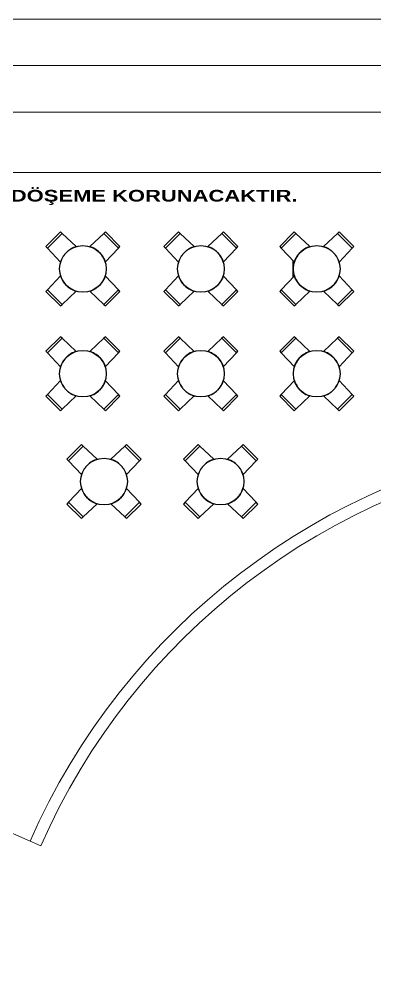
# Model space of a CAD drawing. Header units: millimetres. Extents: x 2103 to 6649, y 37758 to 41844.
# Drawn here: x 3622 to 4386, y 39797 to 41844 of the extents above; entities that cross this region are included whole.
import ezdxf

# ---------------------------------------------------------------- set-up
doc = ezdxf.new("R2010")
doc.units = ezdxf.units.MM
for name, color, linetype, lineweight in [('mp_gor_3', 193, 'Continuous', 15), ('YN_U_ANTET YAZI', 50, 'Continuous', 30), ('YN_U_YAZI SEMBOL', 7, 'Continuous', 9)]:
    doc.layers.add(name, color=color, linetype=linetype, lineweight=lineweight)
doc.layers.add('NOITHAT', color=33, linetype='Continuous')
doc.styles.add('OLCU-5mm', font='arial.ttf', dxfattribs={"width": 0.75, "height": 12.5})

# ---------------------------------------------------------------- blocks, each defined once
blk = doc.blocks.new('A$C4A413351')
at = {"layer": 'NOITHAT'}
for p, q in [((312, 1590), (0, 1278)), ((34, 1241), (349, 1556)), ((349, 1556), (34, 1241)), ((349, 1556), (34, 1241)), ((349, 1556), (312, 1590)), ((650, 1274), (349, 1556)), ((1241, 1556), (940, 1274)), ((1278, 1590), (1241, 1556)), ((1241, 1556), (1556, 1241)), ((1556, 1241), (1241, 1556)), ((1556, 1241), (1241, 1556)), ((1590, 1278), (1278, 1590)), ((0, 1278), (34, 1241)), ((34, 1241), (316, 940)), ((1274, 940), (1556, 1241)), ((1556, 1241), (1590, 1278)), ((316, 650), (34, 349)), ((1556, 349), (1274, 650)), ((34, 349), (0, 312)), ((0, 312), (312, 0)), ((349, 34), (34, 349)), ((34, 349), (349, 34)), ((34, 349), (349, 34)), ((349, 34), (650, 316)), ((940, 316), (1241, 34)), ((1556, 349), (1241, 34)), ((1241, 34), (1556, 349)), ((1241, 34), (1556, 349)), ((1278, 0), (1590, 312)), ((1590, 312), (1556, 349)), ((312, 0), (349, 34)), ((1241, 34), (1278, 0))]:
    blk.add_line(p, q, dxfattribs=at)
blk.add_circle((795, 795), 501, dxfattribs=at)
for start, end in [(106.844, 135), (45, 73.156), (135, 163.156), (16.844, 45), (196.844, 225), (315, 343.156), (225, 253.156), (286.844, 315)]:
    blk.add_arc((795, 795), 501, start, end, dxfattribs=at)

msp = doc.modelspace()

# ---------------------------------------------------------------- linework, layer by layer
at = {"color": 32}
for points in [[(4209.2, 41325.8), (4209.2, 41289)], [(3997.4, 41034.3), (3998.5, 41034.3)]]:
    msp.add_lwpolyline(points, dxfattribs=at)
at = {"layer": 'mp_gor_3'}
for points in [[(5755.2, 41514.3), (5755.2, 40941), (4770.9, 40941, 0.257078), (3645.4, 40077.9, 0.257078)], [(5780.2, 41512.1), (5780.2, 40916), (4772.8, 40916, 0.256731), (3668.3, 40067.9, 0.256731)]]:
    msp.add_lwpolyline(points, format="xyb", dxfattribs=at)
at = {"layer": 'YN_U_YAZI SEMBOL', "color": 240}
for points in [[(2103.3, 41844.2), (6648.8, 41844.2), (6648.8, 37758.4), (2103.3, 37758.4)], [(2203.3, 41744.2), (6548.8, 41744.2), (6548.8, 37858.4), (2203.3, 37858.4)]]:
    msp.add_lwpolyline(points, close=True, dxfattribs=at)
msp.add_lwpolyline([(2303.3, 41644.2), (6448.8, 41644.2), (6448.8, 37981.6), (2303.3, 37981.6)], dxfattribs=at)
at = {"layer": 'YN_U_YAZI SEMBOL', "color": 53}
for points in [[(2609.2, 41514.3), (5780.2, 41514.3), (5780.2, 41512.1)], [(3432.9, 40171.1), (3668.3, 40067.9)]]:
    msp.add_lwpolyline(points, dxfattribs=at)

# ---------------------------------------------------------------- block references
at = {"layer": 'NOITHAT', "xscale": 0.1, "yscale": 0.1, "zscale": 0.1}
for p in [(3679.4, 41227.9), (3932.7, 41227.9), (4181.2, 41227.9), (3679.4, 41002.9), (3932.7, 41002.9), (4181.2, 41002.9), (3724.6, 40771.2), (3975, 40771.2)]:
    msp.add_blockref('A$C4A413351', p, dxfattribs=at)

# ---------------------------------------------------------------- texts
at = {"layer": 'YN_U_ANTET YAZI', "color": 7, "insert": (3391.9, 41477.2), "char_height": 25, "width": 2031.262, "attachment_point": 1, "style": 'OLCU-5mm'}
msp.add_mtext('{\\fArial|b1|i0|c162|p34;\\W1.35;MEVCUT DÖŞEME KORUNACAKTIR.}', dxfattribs=at)

doc.saveas('drawing.dxf')
